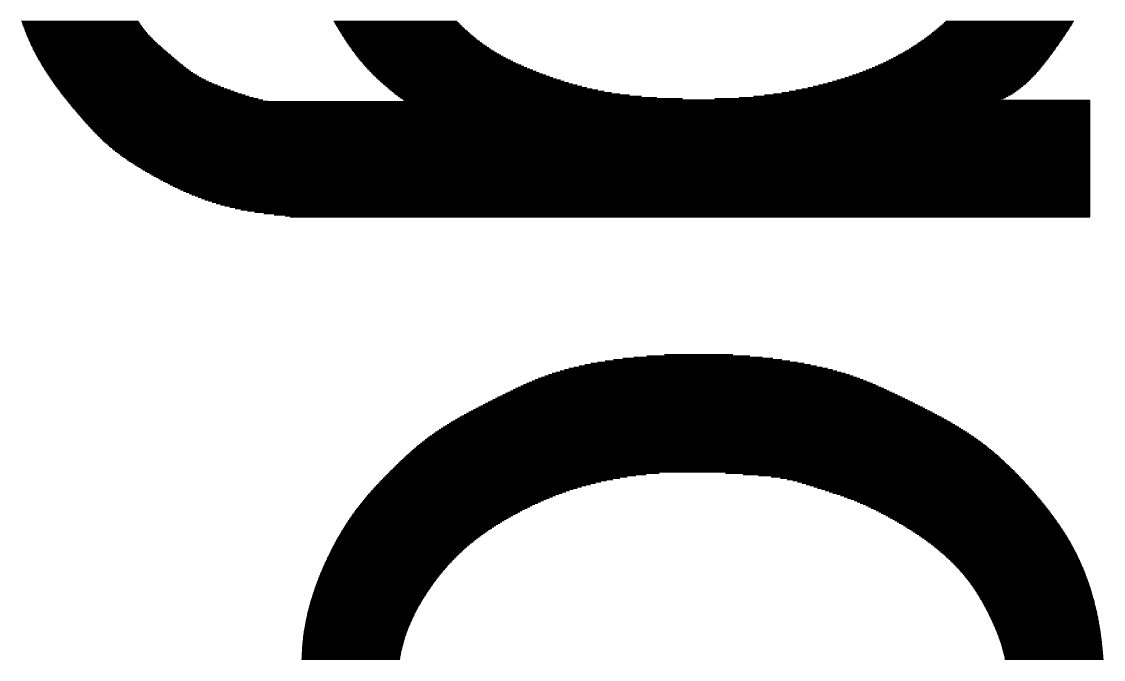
# Model space of a CAD drawing. Extents: x -2502 to 14741, y -2417 to 9756.
# Drawn here: x 8759 to 8817.6, y 1082.7 to 1117.2 of the extents above; entities that cross this region are included whole.
import ezdxf
from ezdxf.enums import TextEntityAlignment as Align
from ezdxf.xclip import XClip

# ---------------------------------------------------------------- set-up
doc = ezdxf.new("R2010")
doc.units = 0
doc.header["$LTSCALE"] = 60
doc.header["$MEASUREMENT"] = 0
doc.header["$XCLIPFRAME"] = 0
doc.layers.get('0').update_dxf_attribs({"linetype": 'CONTINUOUS'})
doc.layers.add('2017_67-102$0$RLA-FORMATO', color=7, linetype='CONTINUOUS')
doc.layers.add('2017_67-102$0$RLA-LOGO', color=7, linetype='CONTINUOUS')
doc.styles.add('2017_67-102$0$ROMAND', font='romand', dxfattribs={"height": 31.5})
doc.styles.add('2017_67-102$0$ROMANS', font='ROMANS.shx', dxfattribs={"height": 16.875})

# ---------------------------------------------------------------- blocks, each defined once
blk = doc.blocks.new('2017_67-102$0$viñeta-rl')
at = {"layer": '2017_67-102$0$RLA-LOGO', "color": 8, "true_color": 0x707070}
for p, q in [((-70.097, 270.002), (-70.097, 266.282)), ((-70.052, 270.008), (-70.052, 266.299)), ((-70.007, 270.014), (-70.007, 266.316)), ((-69.962, 270.02), (-69.962, 266.332)), ((-69.917, 270.026), (-69.917, 266.348)), ((-69.872, 270.032), (-69.872, 266.364)), ((-69.827, 270.037), (-69.827, 266.379)), ((-69.782, 270.042), (-69.782, 266.394)), ((-69.737, 270.047), (-69.737, 266.408)), ((-69.692, 270.052), (-69.692, 266.422)), ((-69.647, 270.057), (-69.647, 266.436)), ((-69.602, 270.062), (-69.602, 266.449)), ((-69.557, 270.066), (-69.557, 266.462)), ((-69.512, 270.07), (-69.512, 266.474)), ((-69.467, 270.074), (-69.467, 266.486)), ((-69.422, 270.078), (-69.422, 266.497)), ((-69.377, 270.082), (-69.377, 266.508)), ((-69.332, 270.086), (-69.332, 266.519)), ((-69.287, 270.09), (-69.287, 266.529)), ((-69.242, 270.093), (-69.242, 266.538)), ((-69.197, 270.097), (-69.197, 266.548)), ((-85.154, 269.608), (-89.348, 269.608)), ((-89.348, 269.608), (-89.348, 266.385)), ((-89.316, 269.608), (-89.316, 244.897)), ((-89.271, 269.608), (-89.271, 232.77)), ((-89.226, 269.608), (-89.226, 232.807)), ((-89.181, 269.608), (-89.181, 232.844)), ((-89.136, 269.608), (-89.136, 232.881)), ((-89.091, 269.608), (-89.091, 232.918)), ((-89.046, 269.608), (-89.046, 232.956)), ((-89.001, 269.608), (-89.001, 232.994)), ((-88.956, 269.608), (-88.956, 233.032)), ((-88.911, 269.608), (-88.911, 233.07)), ((-88.866, 269.608), (-88.866, 233.108)), ((-88.821, 269.608), (-88.821, 233.147)), ((-88.776, 269.608), (-88.776, 233.185)), ((-88.731, 269.608), (-88.731, 233.224)), ((-88.686, 269.608), (-88.686, 233.264)), ((-88.641, 269.608), (-88.641, 233.303)), ((-88.596, 269.608), (-88.596, 233.343)), ((-88.551, 269.608), (-88.551, 233.383)), ((-88.506, 269.608), (-88.506, 233.423)), ((-88.461, 269.608), (-88.461, 233.464)), ((-88.416, 269.608), (-88.416, 233.505)), ((-88.371, 269.608), (-88.371, 233.546)), ((-88.326, 269.608), (-88.326, 233.588)), ((-88.281, 269.608), (-88.281, 233.63)), ((-88.236, 269.608), (-88.236, 233.673)), ((-88.191, 269.608), (-88.191, 233.716)), ((-88.146, 269.608), (-88.146, 233.76)), ((-88.101, 269.608), (-88.101, 233.805)), ((-88.056, 269.608), (-88.056, 233.85)), ((-88.011, 269.608), (-88.011, 233.895)), ((-87.966, 269.608), (-87.966, 233.942)), ((-87.921, 269.608), (-87.921, 233.989)), ((-87.876, 269.608), (-87.876, 234.036)), ((-87.831, 269.608), (-87.831, 234.085)), ((-87.786, 269.608), (-87.786, 234.135)), ((-87.741, 269.608), (-87.741, 234.185)), ((-87.696, 269.608), (-87.696, 234.237)), ((-87.651, 269.608), (-87.651, 234.289)), ((-87.606, 269.608), (-87.606, 234.343)), ((-87.561, 269.608), (-87.561, 234.398)), ((-87.516, 269.608), (-87.516, 234.455)), ((-87.471, 269.608), (-87.471, 234.512)), ((-87.426, 269.608), (-87.426, 234.571)), ((-87.381, 269.608), (-87.381, 234.631)), ((-87.336, 269.608), (-87.336, 234.693)), ((-87.291, 269.608), (-87.291, 234.756)), ((-87.246, 269.608), (-87.246, 234.82)), ((-87.201, 269.608), (-87.201, 234.885)), ((-87.156, 269.608), (-87.156, 234.952)), ((-87.111, 269.608), (-87.111, 235.02)), ((-87.066, 269.608), (-87.066, 235.089)), ((-87.021, 269.608), (-87.021, 235.16)), ((-86.976, 269.608), (-86.976, 235.232)), ((-86.931, 269.608), (-86.931, 235.305)), ((-86.886, 269.608), (-86.886, 235.379)), ((-86.841, 269.608), (-86.841, 235.455)), ((-86.796, 269.608), (-86.796, 235.531)), ((-86.751, 269.608), (-86.751, 235.609)), ((-86.706, 269.608), (-86.706, 235.687)), ((-86.661, 269.608), (-86.661, 235.767)), ((-86.616, 269.608), (-86.616, 235.847)), ((-86.571, 269.608), (-86.571, 235.929)), ((-86.526, 269.608), (-86.526, 236.011)), ((-86.481, 269.608), (-86.481, 236.094)), ((-86.436, 269.608), (-86.436, 236.179)), ((-86.391, 269.608), (-86.391, 236.265)), ((-86.346, 269.608), (-86.346, 236.352)), ((-86.301, 269.608), (-86.301, 236.441)), ((-86.256, 269.608), (-86.256, 236.531)), ((-86.211, 269.608), (-86.211, 236.623)), ((-86.166, 269.608), (-86.166, 236.717)), ((-86.121, 269.608), (-86.121, 236.814)), ((-86.076, 269.608), (-86.076, 236.912)), ((-86.031, 269.608), (-86.031, 237.013)), ((-85.986, 269.608), (-85.986, 237.117)), ((-85.941, 269.608), (-85.941, 237.224)), ((-85.896, 269.608), (-85.896, 237.334)), ((-85.851, 269.608), (-85.851, 237.448)), ((-85.806, 269.608), (-85.806, 237.567)), ((-85.761, 269.608), (-85.761, 237.69)), ((-85.716, 269.608), (-85.716, 237.82)), ((-85.671, 269.608), (-85.671, 237.956)), ((-85.626, 269.608), (-85.626, 238.099)), ((-85.581, 269.608), (-85.581, 238.251)), ((-85.536, 269.608), (-85.536, 238.414)), ((-85.491, 269.608), (-85.491, 238.588)), ((-85.446, 269.608), (-85.446, 238.778)), ((-85.401, 269.608), (-85.401, 238.987)), ((-85.356, 269.608), (-85.356, 239.221)), ((-85.311, 269.608), (-85.311, 239.492)), ((-85.266, 269.608), (-85.266, 239.814)), ((-85.221, 269.608), (-85.221, 240.188)), ((-85.176, 269.608), (-85.176, 240.587)), ((-85.154, 240.771), (-85.154, 269.608)), ((-71.807, 269.613), (-71.807, 265.384)), ((-71.762, 269.627), (-71.762, 265.415)), ((-71.717, 269.641), (-71.717, 265.445)), ((-71.672, 269.655), (-71.672, 265.475)), ((-71.627, 269.669), (-71.627, 265.504)), ((-71.582, 269.683), (-71.582, 265.532)), ((-71.537, 269.696), (-71.537, 265.56)), ((-71.492, 269.709), (-71.492, 265.588)), ((-71.447, 269.722), (-71.447, 265.615)), ((-71.402, 269.734), (-71.402, 265.642)), ((-71.357, 269.747), (-71.357, 265.669)), ((-71.312, 269.759), (-71.312, 265.695)), ((-71.267, 269.771), (-71.267, 265.72)), ((-71.222, 269.782), (-71.222, 265.746)), ((-71.177, 269.794), (-71.177, 265.771)), ((-71.132, 269.805), (-71.132, 265.795)), ((-71.087, 269.816), (-71.087, 265.82)), ((-71.042, 269.826), (-71.042, 265.844)), ((-70.997, 269.837), (-70.997, 265.868)), ((-70.952, 269.847), (-70.952, 265.891)), ((-70.907, 269.857), (-70.907, 265.914)), ((-70.862, 269.867), (-70.862, 265.937)), ((-70.817, 269.876), (-70.817, 265.96)), ((-70.772, 269.886), (-70.772, 265.983)), ((-70.727, 269.895), (-70.727, 266.005)), ((-70.682, 269.904), (-70.682, 266.027)), ((-70.637, 269.913), (-70.637, 266.048)), ((-70.592, 269.921), (-70.592, 266.069)), ((-70.547, 269.929), (-70.547, 266.09)), ((-70.502, 269.938), (-70.502, 266.111)), ((-70.457, 269.946), (-70.457, 266.131)), ((-70.412, 269.953), (-70.412, 266.151)), ((-70.367, 269.961), (-70.367, 266.171)), ((-70.322, 269.968), (-70.322, 266.19)), ((-70.277, 269.975), (-70.277, 266.209)), ((-70.232, 269.982), (-70.232, 266.228)), ((-70.187, 269.989), (-70.187, 266.246)), ((-70.142, 269.996), (-70.142, 266.264)), ((-72.797, 269.224), (-72.797, 264.523)), ((-72.752, 269.244), (-72.752, 264.571)), ((-72.707, 269.265), (-72.707, 264.617)), ((-72.662, 269.285), (-72.662, 264.663)), ((-72.617, 269.305), (-72.617, 264.708)), ((-72.572, 269.325), (-72.572, 264.752)), ((-72.527, 269.344), (-72.527, 264.795)), ((-72.482, 269.363), (-72.482, 264.838)), ((-72.437, 269.381), (-72.437, 264.879)), ((-72.392, 269.4), (-72.392, 264.92)), ((-72.347, 269.418), (-72.347, 264.96)), ((-72.302, 269.436), (-72.302, 265)), ((-72.257, 269.453), (-72.257, 265.038)), ((-72.212, 269.47), (-72.212, 265.076)), ((-72.167, 269.487), (-72.167, 265.113)), ((-72.122, 269.504), (-72.122, 265.149)), ((-72.077, 269.52), (-72.077, 265.185)), ((-72.032, 269.536), (-72.032, 265.22)), ((-71.987, 269.552), (-71.987, 265.254)), ((-71.942, 269.568), (-71.942, 265.288)), ((-71.897, 269.583), (-71.897, 265.32)), ((-71.852, 269.598), (-71.852, 265.352)), ((-92.196, 269.028), (-92.196, 264.406)), ((-92.151, 269.001), (-92.151, 264.356)), ((-92.106, 268.973), (-92.106, 264.305)), ((-92.061, 268.945), (-92.061, 264.253)), ((-92.016, 268.916), (-92.016, 264.201)), ((-91.971, 268.887), (-91.971, 264.148)), ((-91.926, 268.858), (-91.926, 264.094)), ((-91.881, 268.829), (-91.881, 264.039)), ((-73.517, 268.843), (-73.517, 263.641)), ((-73.472, 268.869), (-73.472, 263.703)), ((-73.427, 268.896), (-73.427, 263.765)), ((-73.382, 268.921), (-73.382, 263.825)), ((-73.337, 268.947), (-73.337, 263.884)), ((-73.292, 268.972), (-73.292, 263.943)), ((-73.247, 268.996), (-73.247, 264)), ((-73.202, 269.021), (-73.202, 264.056)), ((-73.157, 269.045), (-73.157, 264.112)), ((-73.112, 269.068), (-73.112, 264.166)), ((-73.067, 269.092), (-73.067, 264.22)), ((-73.022, 269.114), (-73.022, 264.273)), ((-72.977, 269.137), (-72.977, 264.325)), ((-72.932, 269.159), (-72.932, 264.376)), ((-72.887, 269.181), (-72.887, 264.426)), ((-72.842, 269.202), (-72.842, 264.475)), ((-91.836, 268.8), (-91.836, 263.983)), ((-91.791, 268.77), (-91.791, 263.926)), ((-91.746, 268.74), (-91.746, 263.868)), ((-91.701, 268.71), (-91.701, 263.809)), ((-91.656, 268.679), (-91.656, 263.75)), ((-91.611, 268.649), (-91.611, 263.689)), ((-91.566, 268.618), (-91.566, 263.627)), ((-91.521, 268.587), (-91.521, 263.564)), ((-91.476, 268.556), (-91.476, 263.5)), ((-91.431, 268.525), (-91.431, 263.434)), ((-91.386, 268.494), (-91.386, 263.367)), ((-91.341, 268.462), (-91.341, 263.299)), ((-74.102, 268.466), (-74.102, 262.736)), ((-74.057, 268.497), (-74.057, 262.812)), ((-74.012, 268.528), (-74.012, 262.887)), ((-73.967, 268.559), (-73.967, 262.961)), ((-73.922, 268.589), (-73.922, 263.034)), ((-73.877, 268.618), (-73.877, 263.106)), ((-73.832, 268.648), (-73.832, 263.177)), ((-73.787, 268.677), (-73.787, 263.246)), ((-73.742, 268.705), (-73.742, 263.315)), ((-73.697, 268.733), (-73.697, 263.382)), ((-73.652, 268.761), (-73.652, 263.448)), ((-73.607, 268.789), (-73.607, 263.514)), ((-73.562, 268.816), (-73.562, 263.578)), ((-91.296, 268.43), (-91.296, 263.23)), ((-91.251, 268.399), (-91.251, 263.159)), ((-91.206, 268.367), (-91.206, 263.087)), ((-91.161, 268.335), (-91.161, 263.013)), ((-91.116, 268.303), (-91.116, 262.937)), ((-91.071, 268.27), (-91.071, 262.86)), ((-91.026, 268.237), (-91.026, 262.781)), ((-90.981, 268.204), (-90.981, 262.699)), ((-90.936, 268.171), (-90.936, 262.616)), ((-90.891, 268.138), (-90.891, 262.531)), ((-90.846, 268.104), (-90.846, 262.444)), ((-90.801, 268.069), (-90.801, 262.354)), ((-74.642, 268.067), (-74.642, 261.722)), ((-74.597, 268.102), (-74.597, 261.814)), ((-74.552, 268.137), (-74.552, 261.905)), ((-74.507, 268.172), (-74.507, 261.994)), ((-74.462, 268.206), (-74.462, 262.081)), ((-74.417, 268.239), (-74.417, 262.167)), ((-74.372, 268.273), (-74.372, 262.252)), ((-74.327, 268.306), (-74.327, 262.336)), ((-74.282, 268.339), (-74.282, 262.418)), ((-74.237, 268.371), (-74.237, 262.5)), ((-74.192, 268.403), (-74.192, 262.58)), ((-74.147, 268.435), (-74.147, 262.658)), ((-90.756, 268.035), (-90.756, 262.262)), ((-90.711, 268), (-90.711, 262.167)), ((-90.666, 267.964), (-90.666, 262.07)), ((-90.621, 267.928), (-90.621, 261.969)), ((-90.576, 267.891), (-90.576, 261.866)), ((-90.531, 267.854), (-90.531, 261.76)), ((-90.486, 267.816), (-90.486, 261.65)), ((-90.441, 267.778), (-90.441, 261.537)), ((-90.396, 267.739), (-90.396, 261.421)), ((-90.351, 267.699), (-90.351, 261.3)), ((-90.306, 267.658), (-90.306, 261.176)), ((-75.137, 267.661), (-75.137, 260.478)), ((-75.092, 267.7), (-75.092, 260.613)), ((-75.047, 267.738), (-75.047, 260.744)), ((-75.002, 267.776), (-75.002, 260.871)), ((-74.957, 267.813), (-74.957, 260.992)), ((-74.912, 267.85), (-74.912, 261.109)), ((-74.867, 267.887), (-74.867, 261.221)), ((-74.822, 267.924), (-74.822, 261.328)), ((-74.777, 267.96), (-74.777, 261.431)), ((-74.732, 267.996), (-74.732, 261.53)), ((-74.687, 268.032), (-74.687, 261.627)), ((-90.261, 267.617), (-90.261, 261.047)), ((-90.216, 267.574), (-90.216, 260.913)), ((-90.171, 267.531), (-90.171, 260.774)), ((-90.126, 267.486), (-90.126, 260.63)), ((-90.081, 267.44), (-90.081, 260.481)), ((-90.036, 267.393), (-90.036, 260.325)), ((-89.991, 267.344), (-89.991, 260.163)), ((-89.946, 267.294), (-89.946, 259.994)), ((-75.542, 267.303), (-75.542, 259.226)), ((-75.497, 267.344), (-75.497, 259.373)), ((-75.452, 267.385), (-75.452, 259.514)), ((-75.407, 267.425), (-75.407, 259.652)), ((-75.362, 267.465), (-75.362, 259.788)), ((-75.317, 267.505), (-75.317, 259.924)), ((-75.272, 267.544), (-75.272, 260.062)), ((-75.227, 267.584), (-75.227, 260.201)), ((-75.182, 267.623), (-75.182, 260.34)), ((-89.901, 267.243), (-89.901, 259.816)), ((-89.856, 267.189), (-89.856, 259.63)), ((-89.811, 267.133), (-89.811, 259.433)), ((-89.766, 267.076), (-89.766, 259.223)), ((-89.721, 267.015), (-89.721, 259)), ((-89.676, 266.952), (-89.676, 258.758)), ((-89.631, 266.886), (-89.631, 258.494)), ((-75.947, 266.918), (-75.947, 244.343)), ((-75.902, 266.963), (-75.902, 256.467)), ((-75.857, 267.006), (-75.857, 257.105)), ((-75.812, 267.05), (-75.812, 257.655)), ((-75.767, 267.093), (-75.767, 258.113)), ((-75.722, 267.136), (-75.722, 258.445)), ((-75.677, 267.178), (-75.677, 258.695)), ((-75.632, 267.22), (-75.632, 258.896)), ((-75.587, 267.262), (-75.587, 259.069)), ((-89.586, 266.815), (-89.586, 258.201)), ((-89.541, 266.741), (-89.541, 257.868)), ((-89.496, 266.663), (-89.496, 257.473)), ((-89.451, 266.581), (-89.451, 256.965)), ((-89.406, 266.496), (-89.406, 256.088)), ((-76.352, 266.499), (-76.352, 244.757)), ((-76.307, 266.548), (-76.307, 244.71)), ((-76.262, 266.596), (-76.262, 244.663)), ((-76.217, 266.643), (-76.217, 244.617)), ((-76.172, 266.69), (-76.172, 244.571)), ((-76.127, 266.737), (-76.127, 244.525)), ((-76.082, 266.783), (-76.082, 244.479)), ((-76.037, 266.829), (-76.037, 244.434)), ((-75.992, 266.874), (-75.992, 244.388)), ((-89.361, 266.409), (-89.361, 244.837)), ((-76.667, 266.142), (-76.667, 245.1)), ((-76.622, 266.195), (-76.622, 245.049)), ((-76.577, 266.248), (-76.577, 245)), ((-76.532, 266.299), (-76.532, 244.95)), ((-76.487, 266.35), (-76.487, 244.901)), ((-76.442, 266.4), (-76.442, 244.853)), ((-76.397, 266.45), (-76.397, 244.805)), ((-76.982, 265.75), (-76.982, 245.47)), ((-76.937, 265.809), (-76.937, 245.415)), ((-76.892, 265.866), (-76.892, 245.36)), ((-76.847, 265.923), (-76.847, 245.307)), ((-76.802, 265.979), (-76.802, 245.254)), ((-76.757, 266.034), (-76.757, 245.202)), ((-76.712, 266.089), (-76.712, 245.151)), ((-77.252, 265.376), (-77.252, 245.819)), ((-77.207, 265.441), (-77.207, 245.758)), ((-77.162, 265.505), (-77.162, 245.698)), ((-77.117, 265.568), (-77.117, 245.64)), ((-77.072, 265.63), (-77.072, 245.582)), ((-77.027, 265.69), (-77.027, 245.526)), ((-77.522, 264.961), (-77.522, 246.21)), ((-77.477, 265.033), (-77.477, 246.142)), ((-77.432, 265.104), (-77.432, 246.075)), ((-77.387, 265.174), (-77.387, 246.009)), ((-77.342, 265.242), (-77.342, 245.944)), ((-77.297, 265.31), (-77.297, 245.881)), ((-77.747, 264.582), (-77.747, 246.571)), ((-77.702, 264.66), (-77.702, 246.497)), ((-77.657, 264.737), (-77.657, 246.423)), ((-77.612, 264.812), (-77.612, 246.351)), ((-77.567, 264.887), (-77.567, 246.28)), ((-77.972, 264.175), (-77.972, 246.963)), ((-77.927, 264.259), (-77.927, 246.882)), ((-77.882, 264.341), (-77.882, 246.803)), ((-77.837, 264.422), (-77.837, 246.725)), ((-77.792, 264.503), (-77.792, 246.647)), ((-78.152, 263.833), (-78.152, 247.295)), ((-78.107, 263.92), (-78.107, 247.211)), ((-78.062, 264.006), (-78.062, 247.127)), ((-78.017, 264.091), (-78.017, 247.045)), ((-78.377, 263.389), (-78.377, 247.728)), ((-78.332, 263.478), (-78.332, 247.641)), ((-78.287, 263.568), (-78.287, 247.553)), ((-78.242, 263.657), (-78.242, 247.467)), ((-78.197, 263.745), (-78.197, 247.381)), ((-78.557, 263.026), (-78.557, 248.081)), ((-78.512, 263.117), (-78.512, 247.993)), ((-78.467, 263.208), (-78.467, 247.905)), ((-78.422, 263.298), (-78.422, 247.816)), ((-78.737, 262.657), (-78.737, 248.438)), ((-78.692, 262.75), (-78.692, 248.348)), ((-78.647, 262.842), (-78.647, 248.259)), ((-78.602, 262.934), (-78.602, 248.17)), ((-78.917, 262.276), (-78.917, 248.803)), ((-78.872, 262.373), (-78.872, 248.71)), ((-78.827, 262.469), (-78.827, 248.619)), ((-78.782, 262.563), (-78.782, 248.528)), ((-79.097, 261.873), (-79.097, 249.187)), ((-79.052, 261.976), (-79.052, 249.088)), ((-79.007, 262.078), (-79.007, 248.992)), ((-78.962, 262.178), (-78.962, 248.897)), ((-79.277, 261.434), (-79.277, 249.604)), ((-79.232, 261.548), (-79.232, 249.495)), ((-79.187, 261.659), (-79.187, 249.39)), ((-79.142, 261.767), (-79.142, 249.287)), ((-79.412, 261.067), (-79.412, 249.953)), ((-79.367, 261.194), (-79.367, 249.832)), ((-79.322, 261.316), (-79.322, 249.716)), ((-79.547, 260.645), (-79.547, 250.352)), ((-79.502, 260.794), (-79.502, 250.212)), ((-79.457, 260.934), (-79.457, 250.079)), ((-79.637, 260.322), (-79.637, 250.655)), ((-79.592, 260.488), (-79.592, 250.499)), ((-79.727, 259.956), (-79.727, 250.997)), ((-79.682, 260.145), (-79.682, 250.82)), ((-79.817, 259.538), (-79.817, 251.39)), ((-79.772, 259.754), (-79.772, 251.186)), ((-79.862, 259.307), (-79.862, 251.612)), ((-79.952, 258.793), (-79.952, 252.123)), ((-79.907, 259.06), (-79.907, 251.855)), ((-79.997, 258.501), (-79.997, 252.423)), ((-80.042, 258.175), (-80.042, 252.764)), ((-80.087, 257.8), (-80.087, 253.156)), ((-80.132, 257.348), (-80.132, 253.628)), ((-80.177, 256.734), (-80.177, 254.261)), ((-89.406, 254.917), (-89.406, 244.777)), ((-75.902, 254.077), (-75.902, 244.299)), ((-89.451, 253.994), (-89.451, 244.718)), ((-89.496, 253.439), (-89.496, 244.659)), ((-75.857, 253.604), (-75.857, 244.254)), ((-75.812, 253.237), (-75.812, 244.21)), ((-89.541, 253.008), (-89.541, 244.601)), ((-75.767, 252.925), (-75.767, 244.166)), ((-89.586, 252.655), (-89.586, 244.544)), ((-75.722, 252.65), (-75.722, 244.122)), ((-89.676, 252.094), (-89.676, 244.432)), ((-89.631, 252.355), (-89.631, 244.488)), ((-75.677, 252.404), (-75.677, 244.079)), ((-75.632, 252.18), (-75.632, 244.036)), ((-89.721, 251.863), (-89.721, 244.377)), ((-75.587, 251.973), (-75.587, 243.993)), ((-75.542, 251.781), (-75.542, 243.95)), ((-89.856, 251.282), (-89.856, 244.217)), ((-89.811, 251.461), (-89.811, 244.27)), ((-89.766, 251.654), (-89.766, 244.323)), ((-75.497, 251.601), (-75.497, 243.908)), ((-75.452, 251.432), (-75.452, 243.866)), ((-75.407, 251.272), (-75.407, 243.825)), ((-89.946, 250.953), (-89.946, 244.114)), ((-89.901, 251.113), (-89.901, 244.165)), ((-75.362, 251.12), (-75.362, 243.784)), ((-75.317, 250.976), (-75.317, 243.743)), ((-90.081, 250.513), (-90.081, 243.964)), ((-90.036, 250.654), (-90.036, 244.013)), ((-89.991, 250.801), (-89.991, 244.063)), ((-75.272, 250.838), (-75.272, 243.702)), ((-75.227, 250.705), (-75.227, 243.663)), ((-75.182, 250.578), (-75.182, 243.623)), ((-90.216, 250.116), (-90.216, 243.822)), ((-90.171, 250.245), (-90.171, 243.869)), ((-90.126, 250.377), (-90.126, 243.916)), ((-75.137, 250.456), (-75.137, 243.584)), ((-75.092, 250.337), (-75.092, 243.545)), ((-75.047, 250.222), (-75.047, 243.507)), ((-75.002, 250.111), (-75.002, 243.469)), ((-90.351, 249.75), (-90.351, 243.686)), ((-90.306, 249.869), (-90.306, 243.731)), ((-90.261, 249.991), (-90.261, 243.776)), ((-74.957, 250.002), (-74.957, 243.431)), ((-74.912, 249.897), (-74.912, 243.394)), ((-74.867, 249.794), (-74.867, 243.358)), ((-90.486, 249.409), (-90.486, 243.558)), ((-90.441, 249.52), (-90.441, 243.6)), ((-90.396, 249.634), (-90.396, 243.643)), ((-74.822, 249.693), (-74.822, 243.321)), ((-74.777, 249.595), (-74.777, 243.286)), ((-74.732, 249.499), (-74.732, 243.25)), ((-74.687, 249.405), (-74.687, 243.216)), ((-90.666, 248.994), (-90.666, 243.396)), ((-90.621, 249.093), (-90.621, 243.436)), ((-90.576, 249.196), (-90.576, 243.476)), ((-90.531, 249.301), (-90.531, 243.516)), ((-74.642, 249.313), (-74.642, 243.181)), ((-74.597, 249.223), (-74.597, 243.147)), ((-74.552, 249.134), (-74.552, 243.114)), ((-74.507, 249.048), (-74.507, 243.081)), ((-74.462, 248.962), (-74.462, 243.049)), ((-90.846, 248.622), (-90.846, 243.246)), ((-90.801, 248.711), (-90.801, 243.283)), ((-90.756, 248.802), (-90.756, 243.32)), ((-90.711, 248.897), (-90.711, 243.358)), ((-74.417, 248.878), (-74.417, 243.016)), ((-74.372, 248.796), (-74.372, 242.985)), ((-74.327, 248.714), (-74.327, 242.953)), ((-74.282, 248.634), (-74.282, 242.923)), ((-74.237, 248.556), (-74.237, 242.892)), ((-91.071, 248.213), (-91.071, 243.071)), ((-91.026, 248.29), (-91.026, 243.105)), ((-90.981, 248.369), (-90.981, 243.139)), ((-90.936, 248.451), (-90.936, 243.174)), ((-90.891, 248.535), (-90.891, 243.21)), ((-74.192, 248.479), (-74.192, 242.862)), ((-74.147, 248.403), (-74.147, 242.832)), ((-74.102, 248.329), (-74.102, 242.803)), ((-74.057, 248.256), (-74.057, 242.774)), ((-74.012, 248.184), (-74.012, 242.745)), ((-91.341, 247.793), (-91.341, 242.877)), ((-91.296, 247.858), (-91.296, 242.908)), ((-91.251, 247.925), (-91.251, 242.94)), ((-91.206, 247.994), (-91.206, 242.972)), ((-91.161, 248.065), (-91.161, 243.004)), ((-91.116, 248.138), (-91.116, 243.037)), ((-73.967, 248.113), (-73.967, 242.717)), ((-73.922, 248.044), (-73.922, 242.689)), ((-73.877, 247.976), (-73.877, 242.661)), ((-73.832, 247.909), (-73.832, 242.634)), ((-73.787, 247.844), (-73.787, 242.607)), ((-73.742, 247.779), (-73.742, 242.58)), ((-91.656, 247.381), (-91.656, 242.668)), ((-91.611, 247.436), (-91.611, 242.696)), ((-91.566, 247.492), (-91.566, 242.726)), ((-91.521, 247.549), (-91.521, 242.755)), ((-91.476, 247.608), (-91.476, 242.785)), ((-91.431, 247.668), (-91.431, 242.815)), ((-91.386, 247.729), (-91.386, 242.846)), ((-73.697, 247.716), (-73.697, 242.554)), ((-73.652, 247.654), (-73.652, 242.528)), ((-73.607, 247.593), (-73.607, 242.502)), ((-73.562, 247.533), (-73.562, 242.476)), ((-73.517, 247.474), (-73.517, 242.451)), ((-73.472, 247.416), (-73.472, 242.426)), ((-91.971, 247.023), (-91.971, 242.474)), ((-91.926, 247.071), (-91.926, 242.501)), ((-91.881, 247.121), (-91.881, 242.528)), ((-91.836, 247.171), (-91.836, 242.555)), ((-91.791, 247.222), (-91.791, 242.583)), ((-91.746, 247.274), (-91.746, 242.611)), ((-91.701, 247.327), (-91.701, 242.639)), ((-73.427, 247.36), (-73.427, 242.402)), ((-73.382, 247.304), (-73.382, 242.377)), ((-73.337, 247.249), (-73.337, 242.353)), ((-73.292, 247.196), (-73.292, 242.329)), ((-73.247, 247.143), (-73.247, 242.306)), ((-73.202, 247.091), (-73.202, 242.282)), ((-73.157, 247.041), (-73.157, 242.259)), ((-73.112, 246.991), (-73.112, 242.237)), ((-92.196, 246.787), (-92.196, 242.343)), ((-92.151, 246.833), (-92.151, 242.368)), ((-92.106, 246.879), (-92.106, 242.394)), ((-92.061, 246.927), (-92.061, 242.421)), ((-92.016, 246.974), (-92.016, 242.447)), ((-73.067, 246.942), (-73.067, 242.214)), ((-73.022, 246.894), (-73.022, 242.192)), ((-72.977, 246.847), (-72.977, 242.169)), ((-72.932, 246.801), (-72.932, 242.148)), ((-72.887, 246.755), (-72.887, 242.126)), ((-72.842, 246.711), (-72.842, 242.105)), ((-72.797, 246.667), (-72.797, 242.083)), ((-72.752, 246.624), (-72.752, 242.062)), ((-72.707, 246.581), (-72.707, 242.042)), ((-72.662, 246.539), (-72.662, 242.021)), ((-72.617, 246.498), (-72.617, 242.001)), ((-72.572, 246.458), (-72.572, 241.981)), ((-72.527, 246.418), (-72.527, 241.961)), ((-72.482, 246.378), (-72.482, 241.941)), ((-72.437, 246.34), (-72.437, 241.922)), ((-72.392, 246.301), (-72.392, 241.903)), ((-72.347, 246.264), (-72.347, 241.884)), ((-72.302, 246.227), (-72.302, 241.865)), ((-72.257, 246.19), (-72.257, 241.847)), ((-72.212, 246.154), (-72.212, 241.829)), ((-72.167, 246.119), (-72.167, 241.811)), ((-72.122, 246.084), (-72.122, 241.793)), ((-72.077, 246.049), (-72.077, 241.775)), ((-72.032, 246.015), (-72.032, 241.758)), ((-71.987, 245.982), (-71.987, 241.741)), ((-71.942, 245.949), (-71.942, 241.724)), ((-71.897, 245.916), (-71.897, 241.708)), ((-71.852, 245.884), (-71.852, 241.691)), ((-71.807, 245.852), (-71.807, 241.675)), ((-71.762, 245.821), (-71.762, 241.659)), ((-71.717, 245.79), (-71.717, 241.644)), ((-71.672, 245.759), (-71.672, 241.628)), ((-71.627, 245.729), (-71.627, 241.613)), ((-71.582, 245.699), (-71.582, 241.598)), ((-71.537, 245.67), (-71.537, 241.584)), ((-71.492, 245.641), (-71.492, 241.569)), ((-71.447, 245.612), (-71.447, 241.555)), ((-71.402, 245.584), (-71.402, 241.541)), ((-71.357, 245.556), (-71.357, 241.528)), ((-71.312, 245.529), (-71.312, 241.514)), ((-71.267, 245.502), (-71.267, 241.501)), ((-71.222, 245.476), (-71.222, 241.488)), ((-71.177, 245.449), (-71.177, 241.476)), ((-71.132, 245.424), (-71.132, 241.463)), ((-71.087, 245.398), (-71.087, 241.451)), ((-71.042, 245.374), (-71.042, 241.439)), ((-70.997, 245.349), (-70.997, 241.428)), ((-70.952, 245.325), (-70.952, 241.416)), ((-70.907, 245.301), (-70.907, 241.405)), ((-70.862, 245.278), (-70.862, 241.394)), ((-70.817, 245.255), (-70.817, 241.384)), ((-70.772, 245.233), (-70.772, 241.374)), ((-70.727, 245.211), (-70.727, 241.364)), ((-70.682, 245.189), (-70.682, 241.354)), ((-70.637, 245.168), (-70.637, 241.344)), ((-70.592, 245.148), (-70.592, 241.335)), ((-70.547, 245.127), (-70.547, 241.326)), ((-70.502, 245.108), (-70.502, 241.318)), ((-70.457, 245.088), (-70.457, 241.309)), ((-70.412, 245.069), (-70.412, 241.301)), ((-70.367, 245.051), (-70.367, 241.293)), ((-70.322, 245.032), (-70.322, 241.286)), ((-89.315, 239.959), (-89.315, 244.899)), ((-70.277, 245.015), (-70.277, 241.278)), ((-70.232, 244.997), (-70.232, 241.271)), ((-70.187, 244.98), (-70.187, 241.264)), ((-70.142, 244.964), (-70.142, 241.258)), ((-70.097, 244.948), (-70.097, 241.252)), ((-70.052, 244.932), (-70.052, 241.246)), ((-70.007, 244.917), (-70.007, 241.24)), ((-69.962, 244.903), (-69.962, 241.235)), ((-69.917, 244.888), (-69.917, 241.23)), ((-69.872, 244.875), (-69.872, 241.225)), ((-69.827, 244.861), (-69.827, 241.22)), ((-69.782, 244.848), (-69.782, 241.216)), ((-69.737, 244.836), (-69.737, 241.212)), ((-69.692, 244.824), (-69.692, 241.208)), ((-69.647, 244.813), (-69.647, 241.204)), ((-69.602, 244.801), (-69.602, 241.201)), ((-69.557, 244.791), (-69.557, 241.198)), ((-69.512, 244.781), (-69.512, 241.195)), ((-69.467, 244.771), (-69.467, 241.192)), ((-69.422, 244.762), (-69.422, 241.189)), ((-69.377, 244.754), (-69.377, 241.186)), ((-69.332, 244.746), (-69.332, 241.184)), ((-69.287, 244.738), (-69.287, 241.182)), ((-69.242, 244.731), (-69.242, 241.18)), ((-69.197, 244.724), (-69.197, 241.178)), ((-89.316, 239.954), (-89.316, 232.734)), ((-89.406, 239.605), (-89.406, 232.662)), ((-89.361, 239.776), (-89.361, 232.698)), ((-89.496, 239.29), (-89.496, 232.591)), ((-89.451, 239.444), (-89.451, 232.627)), ((-89.631, 238.871), (-89.631, 232.487)), ((-89.586, 239.006), (-89.586, 232.521)), ((-89.541, 239.145), (-89.541, 232.556)), ((-89.766, 238.492), (-89.766, 232.385)), ((-89.721, 238.615), (-89.721, 232.419)), ((-89.676, 238.741), (-89.676, 232.453)), ((-89.946, 238.028), (-89.946, 232.254)), ((-89.901, 238.139), (-89.901, 232.287)), ((-89.856, 238.253), (-89.856, 232.319)), ((-89.811, 238.371), (-89.811, 232.352)), ((-90.126, 237.637), (-90.126, 232.128)), ((-90.081, 237.727), (-90.081, 232.159)), ((-90.036, 237.822), (-90.036, 232.191)), ((-89.991, 237.923), (-89.991, 232.222)), ((-90.351, 237.253), (-90.351, 231.979)), ((-90.306, 237.322), (-90.306, 232.008)), ((-90.261, 237.394), (-90.261, 232.037)), ((-90.216, 237.47), (-90.216, 232.067)), ((-90.171, 237.551), (-90.171, 232.098)), ((-90.666, 236.833), (-90.666, 231.783)), ((-90.621, 236.888), (-90.621, 231.81)), ((-90.576, 236.945), (-90.576, 231.837)), ((-90.531, 237.003), (-90.531, 231.865)), ((-90.486, 237.063), (-90.486, 231.893)), ((-90.441, 237.124), (-90.441, 231.921)), ((-90.396, 237.187), (-90.396, 231.95)), ((-90.981, 236.461), (-90.981, 231.605)), ((-90.936, 236.513), (-90.936, 231.63)), ((-90.891, 236.565), (-90.891, 231.655)), ((-90.846, 236.618), (-90.846, 231.68)), ((-90.801, 236.67), (-90.801, 231.705)), ((-90.756, 236.724), (-90.756, 231.731)), ((-90.711, 236.778), (-90.711, 231.757)), ((-91.296, 236.097), (-91.296, 231.445)), ((-91.251, 236.148), (-91.251, 231.467)), ((-91.206, 236.2), (-91.206, 231.489)), ((-91.161, 236.252), (-91.161, 231.512)), ((-91.116, 236.304), (-91.116, 231.535)), ((-91.071, 236.356), (-91.071, 231.558)), ((-91.026, 236.409), (-91.026, 231.581)), ((-91.701, 235.677), (-91.701, 231.265)), ((-91.656, 235.719), (-91.656, 231.284)), ((-91.611, 235.762), (-91.611, 231.303)), ((-91.566, 235.807), (-91.566, 231.322)), ((-91.521, 235.853), (-91.521, 231.342)), ((-91.476, 235.9), (-91.476, 231.362)), ((-91.431, 235.948), (-91.431, 231.382)), ((-91.386, 235.997), (-91.386, 231.403)), ((-91.341, 236.047), (-91.341, 231.424)), ((-92.196, 235.294), (-92.196, 231.08)), ((-92.151, 235.325), (-92.151, 231.095)), ((-92.106, 235.356), (-92.106, 231.111)), ((-92.061, 235.388), (-92.061, 231.127)), ((-92.016, 235.42), (-92.016, 231.144)), ((-91.971, 235.453), (-91.971, 231.16)), ((-91.926, 235.488), (-91.926, 231.177)), ((-91.881, 235.523), (-91.881, 231.194)), ((-91.836, 235.56), (-91.836, 231.212)), ((-91.791, 235.597), (-91.791, 231.229)), ((-91.746, 235.637), (-91.746, 231.247))]:
    blk.add_line(p, q, dxfattribs=at)
at = {"layer": '2017_67-102$0$RLA-FORMATO', "color": 4, "style": '2017_67-102$0$ROMAND'}
for tag, p in [('DESAR', (-1255.783, 233.263)), ('PRELIM', (-1123.111, 233.263)), ('PROP', (-989.639, 233.263)), ('CONST', (-823.737, 233.263))]:
    blk.add_attdef(tag, p, '', height=16, dxfattribs=at)
at = {"layer": '2017_67-102$0$RLA-FORMATO', "color": 2, "style": '2017_67-102$0$ROMANS'}
for tag, p, height in [('REVNO1', (-1394.08, 180.648), 10), ('DETNO1', (-1358.401, 180.648), 10), ('FECHA1', (-880.483, 180.648), 10), ('REVNO2', (-1394.08, 155.648), 10), ('DETNO2', (-1358.401, 155.648), 10), ('FECHA2', (-880.483, 155.648), 10), ('REVNO3', (-1394.08, 130.649), 10), ('DETNO3', (-1358.401, 130.649), 10), ('FECHA3', (-880.483, 130.649), 10), ('REVNO4', (-1394.08, 105.649), 10), ('DETNO4', (-1358.401, 105.649), 10), ('FECHA4', (-880.483, 105.649), 10), ('REVNO5', (-1394.08, 80.649), 11.25), ('DETNO5', (-1358.401, 80.649), 10), ('FECHA5', (-880.483, 80.649), 10), ('REVNO6', (-1392.274, 55.649), 10), ('DETNO6', (-1356.594, 55.649), 10), ('FECHA6', (-878.676, 55.649), 10), ('INGENIERO', (-741.067, 33.399), 10), ('DIBUJANTE', (-571.615, 33.401), 10), ('REVNO7', (-1394.08, 30.65), 10), ('DETNO7', (-1358.401, 30.65), 10), ('FECHA7', (-880.483, 30.65), 10), ('REVNO8', (-1394.08, 8.603), 10), ('DETNO8', (-1358.401, 8.603), 10), ('FECHA8', (-880.483, 8.603), 10), ('PROYECTISTA', (-740.886, 4.812), 10), ('INGENIERO', (-568.569, 4.615), 10)]:
    blk.add_attdef(tag, p, '', height=height, dxfattribs=at)
for tag, p in [('PERSNO1', (-946.608, 180.648)), ('PERSNO2', (-946.608, 155.648)), ('PERSNO3', (-946.608, 130.649)), ('PERSNO4', (-946.608, 105.649)), ('PERSNO5', (-946.608, 80.649)), ('PERSNO6', (-946.608, 55.649)), ('PERSNO7', (-946.608, 30.65)), ('PERSNO8', (-946.608, 8.603))]:
    blk.add_attdef(tag, text='', height=10, dxfattribs=at).set_placement(p, align=Align.CENTER)
at = {"layer": '2017_67-102$0$RLA-FORMATO', "color": 5, "style": '2017_67-102$0$ROMAND'}
blk.add_attdef('PROYECTO', text='', height=16.9, dxfattribs=at).set_placement((-289.167, 165.033), align=Align.MIDDLE)
for tag, p in [('TITULO1', (-567.962, 108.18)), ('TITULO2', (-567.962, 74.225))]:
    blk.add_attdef(tag, p, '', height=20, dxfattribs=at)
at = {"layer": '2017_67-102$0$RLA-FORMATO', "color": 2, "style": '2017_67-102$0$ROMANS'}
for tag, p in [('NOMARCH', (-1424.041, 5.527)), ('FECHA', (-1406.947, 5.527))]:
    blk.add_attdef(tag, p, '', height=11.25, rotation=90, dxfattribs=at)
at = {"layer": '2017_67-102$0$RLA-FORMATO', "color": 5, "style": '2017_67-102$0$ROMAND', "width": 0.967839}
blk.add_attdef('NUMERO', text='', height=24, dxfattribs=at).set_placement((-290.268, 13.329), (-62.411, 13.329), align=Align.FIT)
at = {"layer": '2017_67-102$0$RLA-FORMATO', "color": 5, "style": '2017_67-102$0$ROMAND', "flags": 12}
blk.add_attdef('REVISION', text='', height=24, dxfattribs=at).set_placement((-24.501, 25.329), align=Align.MIDDLE)
blk = doc.blocks.new('2017_67-102')
at = {"layer": '2017_67-102$0$RLA-FORMATO', "xscale": 1.5, "yscale": 1.5, "zscale": 1.5, "rotation": 270}
blk.add_blockref('2017_67-102$0$viñeta-rl', (0, 0), dxfattribs=at)

msp = doc.modelspace()

# ---------------------------------------------------------------- block references
ref = msp.add_blockref('2017_67-102', (8412.406, 978.926))
XClip(ref).set_block_clipping_path([(-3687.0188045871, -2187.7762680597), (2000.0933418176, 1123.9194592869)])

doc.saveas('drawing.dxf')
